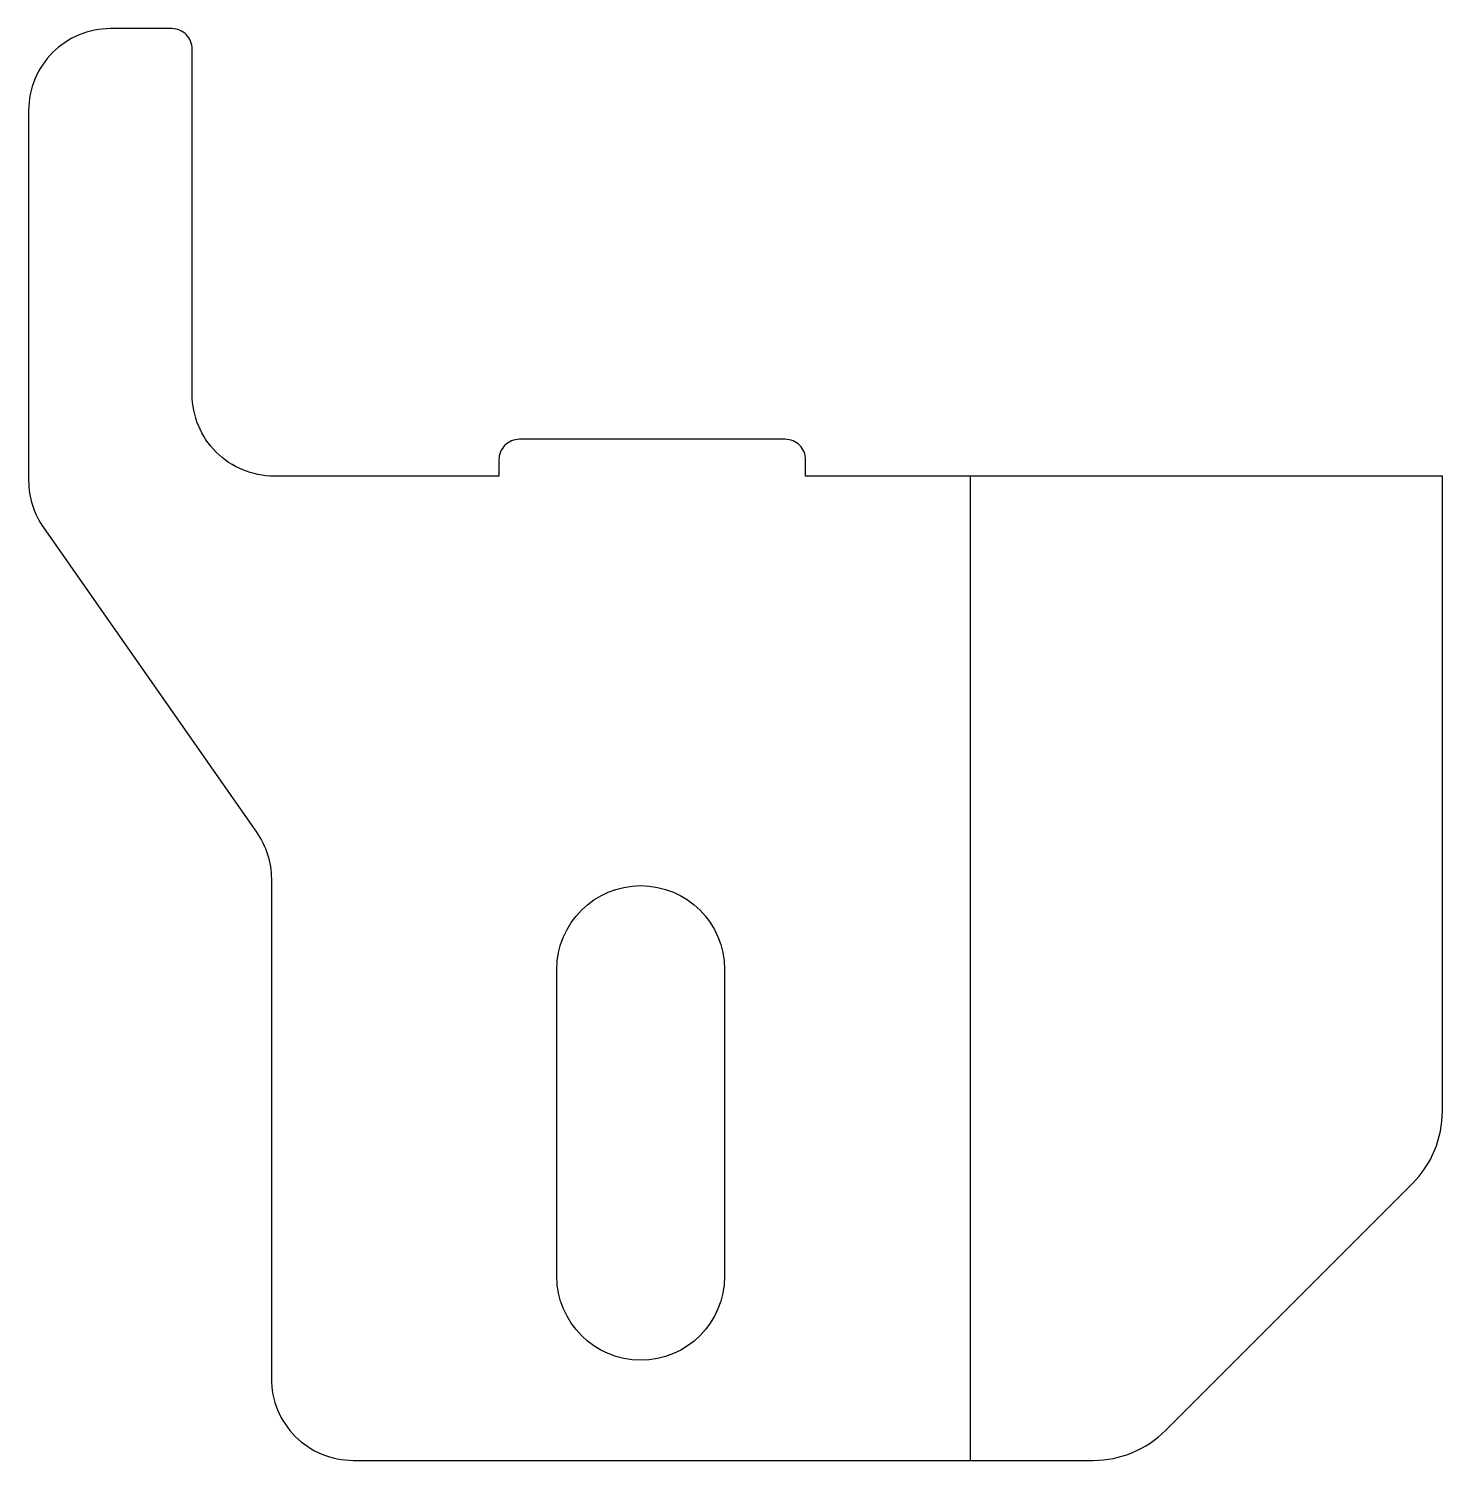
# Model space of a CAD drawing. Extents: x -21.1 to 48, y -48.1 to 21.9.
import ezdxf

# ---------------------------------------------------------------- set-up
doc = ezdxf.new("R2010")
doc.units = 0

msp = doc.modelspace()

# ---------------------------------------------------------------- linework, layer by layer
at = {"layer": '1'}
for points in [[(-21.14, 17.877), (-21.14, -0.225, 0.153915), (-20.416, -2.519), (-9.993, -17.405, -0.153915), (-9.27, -19.699), (-9.27, -44.123, 0.414214), (-5.27, -48.123), (30.929, -48.123, 0.198912), (34.464, -46.658), (46.536, -34.587, 0.198912), (48, -31.051), (48, 0), (16.86, 0), (16.86, 0.8, 0.414214), (15.86, 1.8), (2.86, 1.8, 0.414214), (1.86, 0.8), (1.86, 0), (-9.14, 0, -0.414214), (-13.14, 4), (-13.14, 20.877, 0.414214), (-14.14, 21.877), (-17.14, 21.877, 0.414214)], [(4.695, -24.123, -1), (12.895, -24.123), (12.895, -39.123, -1), (4.695, -39.123)]]:
    msp.add_lwpolyline(points, format="xyb", close=True, dxfattribs=at)
at = {"layer": '2'}
msp.add_line((24.93, -48.123), (24.93, 0), dxfattribs=at)

doc.saveas('drawing.dxf')
